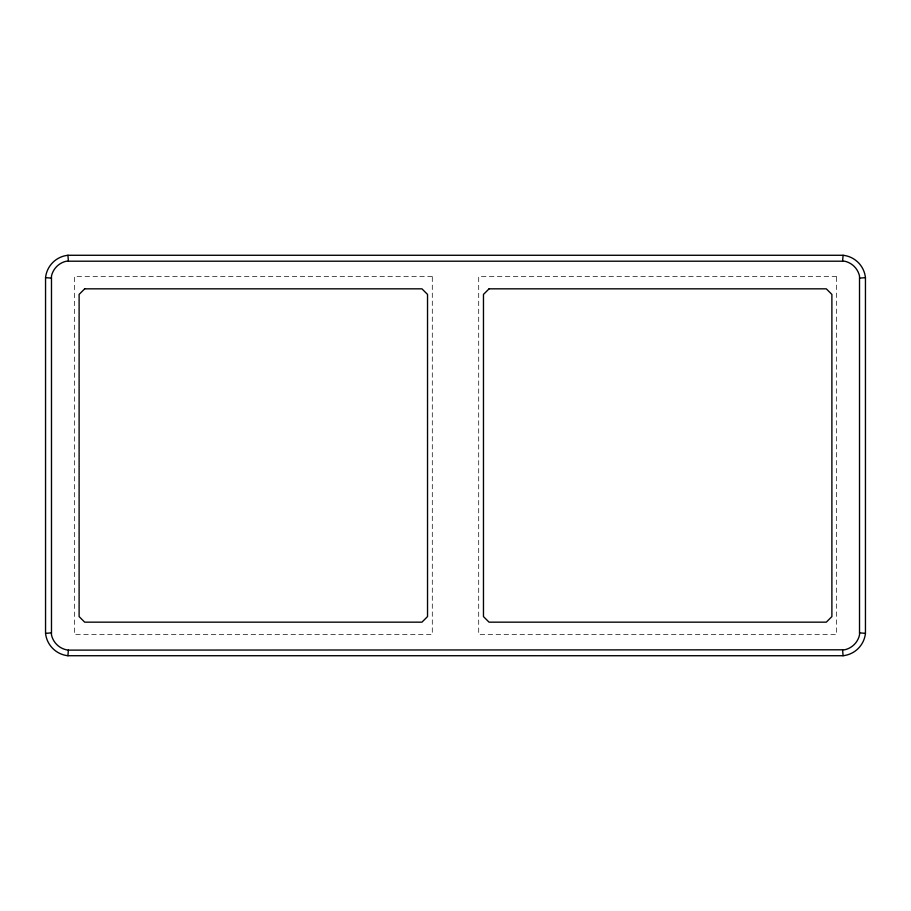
<?xml version="1.0" encoding="UTF-8"?>
<svg xmlns="http://www.w3.org/2000/svg" width="911" height="911" viewBox="0 0 911 911"><rect width="100%" height="100%" fill="white"/><g stroke="black" fill="none" stroke-linecap="round" stroke-linejoin="round"><path stroke-width="0.68" stroke-dasharray="4.55 3.42" d="M432.292 276.534L74.349 276.534L74.349 634.466L432.292 634.466L432.292 276.534M836.651 276.534L478.708 276.534L478.708 634.466L836.651 634.466L836.651 276.534"/><path stroke-width="1.37" d="M67.926 655.726A25.166 25.166 0 0 1 45.55 633.35L45.55 277.65A25.166 25.166 0 0 1 67.926 255.274L843.074 255.274A25.166 25.166 0 0 1 865.45 277.65L865.45 633.35A25.166 25.166 0 0 1 843.074 655.726L67.926 655.726L68.371 650.124L844.679 649.794A19.564 19.564 0 0 0 859.517 634.944L859.517 276.056A19.564 19.564 0 0 0 844.679 261.206L66.321 261.206A19.564 19.564 0 0 0 51.483 276.056L51.483 634.944A19.564 19.564 0 0 0 66.321 649.794L68.371 650.124M842.629 260.876L843.074 255.274M859.859 278.106L865.45 277.65M45.55 633.35L51.141 632.894M45.55 277.65L51.141 278.106M859.859 632.894L865.45 633.35M842.629 650.124L843.074 655.726M67.926 255.274L68.371 260.876M84.7 288.833L79.109 294.424L79.109 616.576L84.7 622.167L421.941 622.167L427.532 616.576L427.532 294.424L421.941 288.833L84.7 288.833M489.059 288.833L483.468 294.424L483.468 616.576L489.059 622.167L826.3 622.167L831.891 616.576L831.891 294.424L826.3 288.833L489.059 288.833"/></g></svg>
